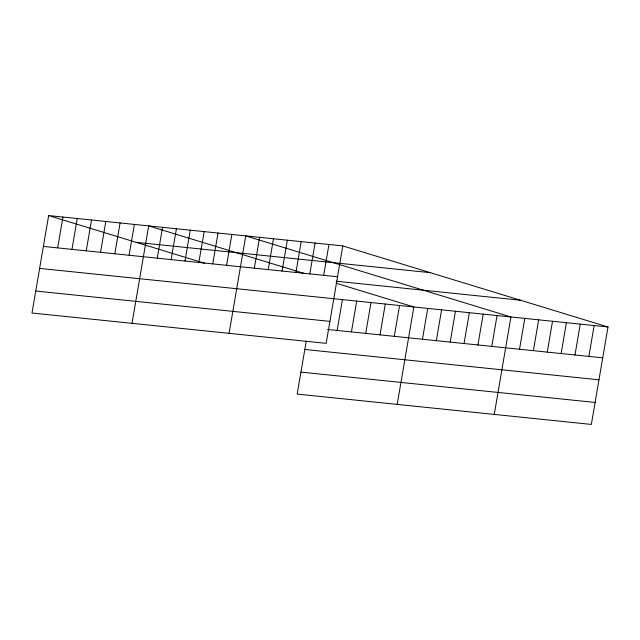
<?xml version="1.0" encoding="UTF-8"?>
<svg xmlns="http://www.w3.org/2000/svg" width="640" height="640" viewBox="0 0 640 640"><rect width="100%" height="100%" fill="white"/><g stroke="black" fill="none" stroke-linecap="round" stroke-linejoin="round"><path stroke-width="0.96" d="M48.656 215.576L32 313.016L326.16 343.352L342.816 245.92L48.656 215.576L204.688 263.28M57.672 247.896L62.944 217.048M71.96 249.368L77.232 218.528M86.248 250.84L91.52 220M100.536 252.32L105.808 221.472M114.824 253.792L120.096 222.944M129.112 255.264L134.384 224.416M132.016 323.328L148.672 225.896L304.704 273.592M157.264 258.168L162.536 227.32M171.136 259.6L176.408 228.752M185 261.032L190.272 230.184M198.864 262.456L204.136 231.616M212.736 263.888L218.008 233.048M226.6 265.32L231.872 234.472M229.088 333.344L245.744 235.904L510.928 316.976L494.272 414.408M254.336 268.176L259.608 237.336M268.208 269.608L273.48 238.768M282.072 271.04L287.344 240.192M295.936 272.472L301.208 241.624M309.808 273.904L315.08 243.056M306.224 341.224L297.184 394.08L591.344 424.424L608 326.984L342.816 245.92M323.672 275.328L328.944 244.488M337.144 330.44L342.416 299.592M351.432 331.912L356.704 301.064M365.72 333.384L370.992 302.536M380.008 334.856L385.28 304.016M394.296 336.328L399.568 305.488M397.2 404.4L413.856 306.96L336.064 283.184M422.448 339.232L427.72 308.392M436.32 340.664L441.592 309.824M450.184 342.096L455.456 311.248M464.056 343.528L469.328 312.68M477.92 344.952L483.192 314.112M491.784 346.384L497.056 315.544M519.52 349.248L524.792 318.4M533.392 350.68L538.664 319.832M547.256 352.104L552.528 321.264M561.128 353.536L566.4 322.696M574.992 354.968L580.264 324.12M588.864 356.4L594.136 325.552M136.168 242.328L430.328 272.672M43.384 246.424L337.544 276.76M336.248 281.232L520.488 300.232M39.624 268.4L608 326.984M35.76 291.04L329.912 321.376M327.616 329.456L602.728 357.832M304.816 349.464L598.968 379.808M300.944 372.104L595.104 402.448"/></g></svg>
